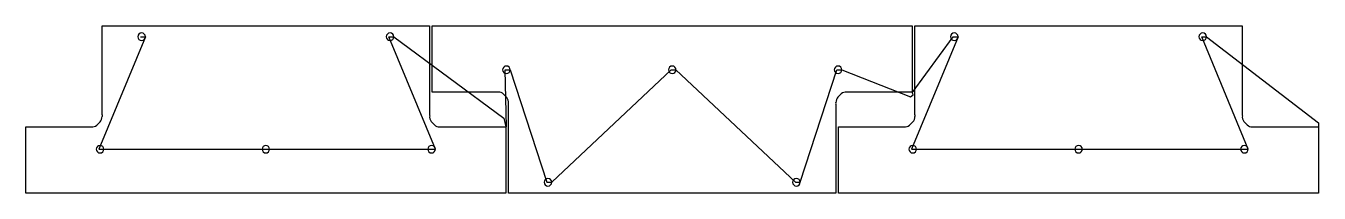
# Model space of a CAD drawing. Header units: metres. Extents: x 7 to 11980, y 7 to 1553.
import ezdxf

# ---------------------------------------------------------------- set-up
doc = ezdxf.new("R2010")
doc.units = ezdxf.units.M

msp = doc.modelspace()

# ---------------------------------------------------------------- linework, layer by layer
at = {"layer": 'TOOL_0'}
for p, q in [((1113.102, 1452.604), (683.102, 412.602)), ((713.101, 730.083), (713.101, 1552.604)), ((713.101, 1552.604), (3743.108, 1552.604)), ((1068.102, 1452.604), (1113.102, 1452.604)), ((3798.109, 412.602), (3368.108, 1452.604)), ((3368.108, 1452.604), (3413.108, 1452.604)), ((3413.108, 1452.604), (4432.307, 698.778)), ((3743.108, 1552.604), (3743.108, 730.083)), ((3768.836, 940.601), (3768.836, 1552.602)), ((3768.836, 1552.602), (8211.846, 1552.602)), ((8637.167, 1452.602), (8207.166, 412.6)), ((8210.889, 934.425), (8592.167, 1452.602)), ((8211.846, 1552.602), (8211.846, 940.601)), ((8237.166, 730.081), (8237.166, 1552.602)), ((8237.166, 1552.602), (11267.173, 1552.602)), ((8592.167, 1452.602), (8637.167, 1452.602)), ((11322.173, 412.6), (10892.172, 1452.602)), ((10892.172, 1452.602), (10937.172, 1452.602)), ((10937.172, 1452.602), (11972.896, 656.573)), ((11267.173, 1552.602), (11267.173, 730.081)), ((4456.796, 618.129), (4445.336, 1146.604)), ((4445.336, 1146.604), (4490.336, 1146.604)), ((4490.336, 1146.604), (4830.337, 106.601)), ((4875.337, 106.601), (5980.339, 1146.604)), ((5980.339, 1146.604), (6025.339, 1146.604)), ((6025.339, 1146.604), (7130.342, 106.601)), ((7175.342, 106.601), (7515.343, 1146.604)), ((7515.343, 1146.604), (7560.343, 1146.604)), ((7560.343, 1146.604), (8196.447, 896.124)), ((4382.837, 940.601), (3768.836, 940.601)), ((8211.845, 940.603), (7604.033, 940.603)), ((8196.447, 896.124), (8220.189, 916.012)), ((8211.846, 940.601), (8210.889, 934.425)), ((8220.189, 916.012), (8211.845, 940.603)), ((4475.337, 6.6), (4475.337, 829.121)), ((7505.344, 829.121), (7505.344, 6.6)), ((6.6, 6.601), (6.6, 618.602)), ((6.6, 618.602), (614.412, 618.602)), ((3835.609, 618.602), (4449.611, 618.602)), ((4432.307, 698.778), (4449.61, 618.602)), ((4449.61, 618.602), (4449.61, 6.601)), ((4449.611, 618.602), (4456.796, 618.129)), ((7530.665, 6.599), (7530.665, 618.6)), ((7530.665, 618.6), (8138.477, 618.6)), ((11359.674, 618.6), (11973.676, 618.6)), ((11972.896, 656.573), (11973.675, 618.6)), ((11973.675, 618.6), (11973.675, 6.599)), ((11973.676, 618.6), (11979.55, 619.076)), ((683.102, 412.602), (728.102, 412.602)), ((728.102, 412.602), (2218.105, 412.602)), ((2218.105, 412.602), (2263.105, 412.602)), ((2263.105, 412.602), (3753.109, 412.602)), ((3753.109, 412.602), (3798.109, 412.602)), ((8207.166, 412.6), (8252.166, 412.6)), ((8252.166, 412.6), (9742.17, 412.6)), ((9742.17, 412.6), (9787.17, 412.6)), ((9787.17, 412.6), (11277.173, 412.6)), ((11277.173, 412.6), (11322.173, 412.6)), ((4449.61, 6.601), (6.6, 6.601)), ((7505.344, 6.6), (4475.337, 6.6)), ((4830.337, 106.601), (4875.337, 106.601)), ((7130.342, 106.601), (7175.342, 106.601)), ((11973.675, 6.599), (7530.665, 6.599))]:
    msp.add_line(p, q, dxfattribs=at)
for centre, radius, start, end in [((1078.102, 1452.604), 35, 0, 180), ((1078.102, 1452.604), 35, 180, 0), ((3378.108, 1452.604), 35, 0, 180), ((3378.108, 1452.604), 35, 180, 0), ((8602.167, 1452.602), 35, 0, 180), ((8602.167, 1452.602), 35, 180, 0), ((10902.172, 1452.602), 35, 0, 180), ((10902.172, 1452.602), 35, 180, 0), ((4455.336, 1146.604), 35, 0, 180), ((4455.336, 1146.604), 35, 180, 0), ((5990.339, 1146.604), 35, 0, 180), ((5990.339, 1146.604), 35, 180, 0), ((7525.343, 1146.604), 35, 0, 180), ((7525.343, 1146.604), 35, 180, 0), ((4382.837, 876.601), 64, 45, 90), ((4046.141, 512.405), 559.944, 42.4963293, 46.9901393), ((4409.207, 848.525), 65.234, 349.9989397, 40.2459514), ((7476.561, 838.967), 30.42, 341.1153664, 9.8233693), ((7570.902, 848.896), 64.541, 135.2209612, 184.2107863), ((7961.457, 489.935), 594.958, 132.9870769, 137.175919), ((7598.027, 876.331), 64.552, 84.6614074, 130.8616179), ((741.884, 720.237), 30.42, 161.1153664, 189.8233693), ((3801.539, 739.479), 59.182, 189.135246, 197.1701352), ((3809.238, 710.679), 65.234, 169.9989397, 220.2471893), ((4416.906, 819.725), 59.182, 9.135246, 17.1701352), ((8265.949, 720.235), 30.42, 161.1153664, 189.8233693), ((11325.604, 739.477), 59.182, 189.135246, 197.1701352), ((11333.303, 710.677), 65.234, 169.9989397, 220.2471893), ((620.418, 682.874), 64.552, 264.6614074, 310.8616179), ((256.989, 1069.27), 594.957, 312.9870065, 317.1755107), ((647.543, 710.309), 64.542, 315.2178202, 4.2099009), ((4172.305, 1046.798), 559.944, 222.4963293, 226.9898501), ((3835.609, 682.602), 64, 224.9974679, 270), ((8144.483, 682.872), 64.552, 264.6614074, 310.8616179), ((7781.054, 1069.268), 594.957, 312.9870065, 317.1755107), ((8171.608, 710.307), 64.542, 315.2178202, 4.2099009), ((11696.37, 1046.796), 559.944, 222.4963293, 226.9898501), ((11359.674, 682.6), 64, 224.9974679, 270), ((693.102, 412.602), 35, 0, 180), ((693.102, 412.602), 35, 180, 0), ((2228.105, 412.602), 35, 0, 180), ((2228.105, 412.602), 35, 180, 0), ((3763.109, 412.602), 35, 0, 180), ((3763.109, 412.602), 35, 180, 0), ((8217.166, 412.6), 35, 0, 180), ((8217.166, 412.6), 35, 180, 0), ((9752.17, 412.6), 35, 0, 180), ((9752.17, 412.6), 35, 180, 0), ((11287.173, 412.6), 35, 0, 180), ((11287.173, 412.6), 35, 180, 0), ((4840.337, 106.601), 35, 0, 180), ((7140.342, 106.601), 35, 0, 180), ((4840.337, 106.601), 35, 180, 0), ((7140.342, 106.601), 35, 180, 0)]:
    msp.add_arc(centre, radius, start, end, dxfattribs=at)

doc.saveas('drawing.dxf')
